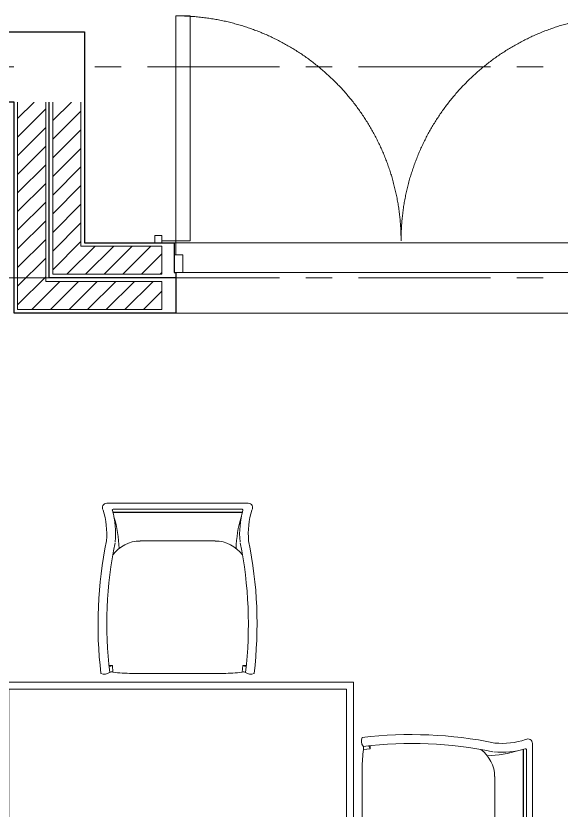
# Model space of a CAD drawing. Header units: inches. Extents: x -315689 to -186947, y -1261464 to -1173043.
# Drawn here: x -256647 to -255097, y -1179802 to -1177543 of the extents above; entities that cross this region are included whole.
import ezdxf

# ---------------------------------------------------------------- set-up
doc = ezdxf.new("R2010")
doc.units = ezdxf.units.IN
doc.header["$LTSCALE"] = 30
doc.header["$MEASUREMENT"] = 0
doc.linetypes.add('CENTER-1', pattern=[10, 6.25, -1.25, 1.25, -1.25])
doc.linetypes.add('CENTER2', pattern=[28.575, 19.05, -3.175, 3.175, -3.175])
for name, color, linetype, lineweight in [('200mm Colum', 1, 'Continuous', 0), ('A-WALL', 7, 'Continuous', 0), ('A-WALL-4-20', 252, 'Continuous', 0), ('C-DOOR', 45, 'Continuous', 0), ('E-FIXTURES-KITCHEN', 251, 'Continuous', 0), ('floor', 1, 'Continuous', 18), ('Grid-Line', 1, 'CENTER-1', 5)]:
    doc.layers.add(name, color=color, linetype=linetype, lineweight=lineweight)
doc.layers.add('WALL', color=3, linetype='Continuous')

# ---------------------------------------------------------------- blocks, each defined once
blk = doc.blocks.new('AR-Double-Metal-Door-128cm-200-Frame_Flat-A')
at = {"layer": 'A-WALL', "color": 9, "true_color": 0xc7c8ca}
for points in [[(-680, 195), (-680, 215), (-700, 215), (-700, 195), (-680, 195)], [(700, 195), (700, 215), (680, 215), (680, 195), (700, 195)]]:
    blk.add_lwpolyline(points, dxfattribs=at)
for points in [[(-680, 200), (-640, 200), (-640, 160), (-645, 160), (-645, 195), (-680, 195)], [(680, 200), (640, 200), (640, 160), (645, 160), (645, 195), (680, 195)], [(-645, 160), (-620, 160), (-620, 110), (-645, 110)], [(645, 160), (620, 160), (620, 110), (645, 110)]]:
    blk.add_lwpolyline(points, close=True, dxfattribs=at)
at = {"layer": 'C-DOOR'}
for points in [[(-640, 200), (-600, 200), (-600, 840), (-640, 840)], [(640, 200), (600, 200), (600, 840), (640, 840)]]:
    blk.add_lwpolyline(points, close=True, dxfattribs=at)
at = {"layer": 'C-DOOR', "linetype": 'CENTER2', "ltscale": 50}
for centre, start, end in [((-640, 200), 0, 90), ((640, 200), 90, 180)]:
    blk.add_arc(centre, 640, start, end, dxfattribs=at)
blk = doc.blocks.new('200mm Column')
blk.add_point((0, 0))
at = {"color": 1, "linetype": 'ByBlock'}
blk.add_wipeout([(100, -100), (-100, -100), (-100, 100), (100, 100)], dxfattribs=at)
blk = doc.blocks.new('AR-DINING-CHAIR')
at = {"color": 0}
for p, q in [((0.2273, 0.4758), (0.0436, 0.4758)), ((0.2273, 0.4758), (0.4111, 0.4758)), ((0.2273, 0.4676), (0.0439, 0.4676)), ((0.2273, 0.4668), (0.0439, 0.4668)), ((0.2273, 0.4676), (0.4107, 0.4676)), ((0.2273, 0.4668), (0.4107, 0.4668)), ((0.2273, 0.3858), (0.1205, 0.3858)), ((0.2273, 0.3858), (0.3341, 0.3858)), ((0.0417, 0.0321), (0.0321, 0.0321)), ((0.0417, 0.0321), (0.0326, 0.0278)), ((0.0435, 0.0127), (0.0417, 0.0321)), ((0.4112, 0.0127), (0.4129, 0.0321)), ((0.4129, 0.0321), (0.4225, 0.0321)), ((0.4129, 0.0321), (0.4221, 0.0278))]:
    blk.add_line(p, q, dxfattribs=at)
blk.add_lwpolyline([(0.4387, 0.4737, 0.102523), (0.4291, 0.3863, -0.080461), (0.4447, 0.0091, -0.3023), (0.4203, 0.012, 0.197932), (0.4111, 0.0127, -0.028193), (0.3571, 0.0091), (0.227, 0.0091), (0.097, 0.0091, -0.028193), (0.0429, 0.0127, 0.197932), (0.0338, 0.012, -0.3023), (0.0093, 0.0091, -0.080461), (0.0249, 0.3863, 0.102523), (0.0153, 0.4737, -0.587111), (0.0261, 0.4929), (0.4279, 0.4929, -0.587111)], format="xyb", close=True, dxfattribs=at)
for centre, radius, start, end in [((0.044, 0.4735), 0.00242, 100.345, 201.3742), ((0.4106, 0.4735), 0.00242, 338.6258, 79.655), ((-0.1898, 0.4063), 0.2409, 354.5513, 15.9626), ((0.0439, 0.4669), 0.000725, 87.3762, 197.5208), ((0.0438, 0.4664), 0.000433, 71.7715, 189.2202), ((-0.2563, 0.3584), 0.3173, 1.1591, 17.5641), ((0.7109, 0.3584), 0.3173, 162.4359, 178.8409), ((0.6445, 0.4063), 0.2409, 164.0374, 185.4487), ((0.4107, 0.4669), 0.000725, 342.4792, 92.6238), ((0.4109, 0.4664), 0.000433, 350.7798, 108.2285), ((0.1214, 0.2879), 0.0978, 90.5164, 143.1927), ((0.3332, 0.2879), 0.0978, 36.8073, 89.4836), ((1.1806, 0.1494), 1.1544, 168.4357, 186.8363), ((-0.7259, 0.1494), 1.1544, 353.1637, 11.5643), ((0.0397, 0.0013), 0.012, 71.7536, 116.5375), ((0.4149, 0.0013), 0.012, 63.4625, 108.2464)]:
    blk.add_arc(centre, radius, start, end, dxfattribs=at)
blk = doc.blocks.new('AR-Dining-Table-6-Paxs_Flat-A')
at = {"color": 0}
for points in [[(500, -700), (500, 700), (-500, 700), (-500, -700)], [(480, -680), (480, 680), (-480, 680), (-480, -680)]]:
    blk.add_lwpolyline(points, close=True, dxfattribs=at)
at = {"color": 0, "xscale": -1000, "yscale": 1000, "zscale": 1000}
blk.add_blockref('AR-DINING-CHAIR', (227, 715.9), dxfattribs=at)
at = {"color": 0, "xscale": -1000, "yscale": 1000, "zscale": 1000, "rotation": 90}
blk.add_blockref('AR-DINING-CHAIR', (-515.9, 552), dxfattribs=at)
blk = doc.blocks.new('GL')
at = {"layer": 'A-WALL-4-20'}
h = blk.add_hatch(dxfattribs=at)
h.set_pattern_fill('ANSI31', color=253, scale=300)
h.set_pattern_definition([(45, (-312528.227, -764272.604), (-26.5165043, 26.5165043), [])])
h.paths.add_polyline_path([(-256461.9, -1177787.9), (-256541.9, -1177787.9), (-256541.9, -1178277.9), (-256231.9, -1178277.9), (-256231.9, -1178197.9), (-256461.9, -1178197.9)], flags=17)
h.paths.add_polyline_path([(-256561.9, -1177787.9), (-256641.9, -1177787.9), (-256641.9, -1178377.9), (-256231.9, -1178377.9), (-256231.9, -1178297.9), (-256561.9, -1178297.9)])
at = {"layer": 'floor', "color": 251, "true_color": 0x636466}
for points in [[(-256196.9, -1178187.9), (-254906.9, -1178187.9), (-254906.9, -1178272.9), (-256196.9, -1178272.9)], [(-256191.9, -1178272.9), (-254911.9, -1178272.9), (-254911.9, -1178387.9), (-256191.9, -1178387.9)]]:
    blk.add_lwpolyline(points, close=True, dxfattribs=at)
at = {"layer": 'floor', "color": 253}
for points in [[(-256231.9, -1178197.9), (-256231.9, -1178277.9)], [(-256231.9, -1178297.9), (-256231.9, -1178377.9)]]:
    blk.add_lwpolyline(points, dxfattribs=at)
at = {"layer": 'A-WALL', "xscale": -1}
blk.add_blockref('AR-Double-Metal-Door-128cm-200-Frame_Flat-A', (-255551.9, -1178382.9), dxfattribs=at)
at = {"layer": 'E-FIXTURES-KITCHEN', "xscale": -1}
blk.add_blockref('AR-Dining-Table-6-Paxs_Flat-A', (-256187.4, -1180137.9), dxfattribs=at)
at = {"layer": '200mm Colum', "xscale": -1}
blk.add_blockref('200mm Column', (-256551.9, -1177687.9), dxfattribs=at)
at = {"layer": 'floor', "color": 253}
for points in [[(-256231.9, -1178377.9), (-256641.9, -1178377.9), (-256641.9, -1177787.9)], [(-256231.9, -1178297.9), (-256561.9, -1178297.9), (-256561.9, -1177787.9)], [(-256231.9, -1178277.9), (-256541.9, -1178277.9), (-256541.9, -1177787.9)], [(-256231.9, -1178197.9), (-256461.9, -1178197.9), (-256461.9, -1177787.9)]]:
    blk.add_lwpolyline(points, dxfattribs=at)
at = {"layer": 'WALL'}
blk.add_lwpolyline([(-256231.9, -1178187.9), (-256196.9, -1178187.9), (-256196.9, -1178272.9), (-256191.9, -1178272.9), (-256191.9, -1178387.9), (-256651.9, -1178387.9), (-256651.9, -1177787.9), (-256851.9, -1177787.9), (-256851.9, -1177587.9), (-256451.9, -1177587.9), (-256451.9, -1178187.9)], close=True, dxfattribs=at)
blk.add_lwpolyline([(-256191.9, -1178287.9), (-256551.9, -1178287.9), (-256551.9, -1177787.9)], dxfattribs=at)

msp = doc.modelspace()

# ---------------------------------------------------------------- linework, layer by layer
at = {"layer": 'Grid-Line', "ltscale": 2}
for p, q in [((-259872.8, -1177687.9), (-248575.4, -1177687.9)), ((-259872.8, -1178287.9), (-248518.4, -1178287.9))]:
    msp.add_line(p, q, dxfattribs=at)

# ---------------------------------------------------------------- next in the draw order: block references
msp.add_blockref('GL', (0, 0))

doc.saveas('drawing.dxf')
